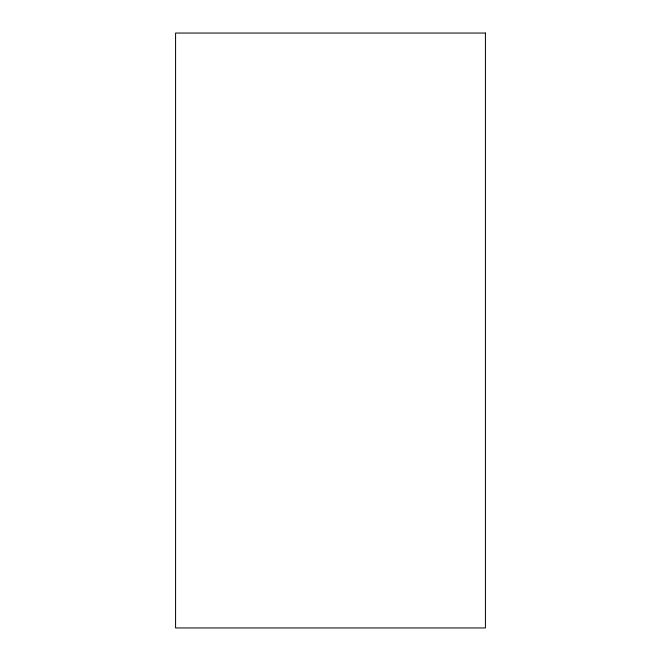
<?xml version="1.0" encoding="UTF-8"?>
<svg xmlns="http://www.w3.org/2000/svg" width="661" height="661" viewBox="0 0 661 661"><rect width="100%" height="100%" fill="white"/><g stroke="black" fill="none" stroke-linecap="round" stroke-linejoin="round"><path stroke-width="0.99" d="M485.422 33.05L175.578 33.05L175.578 627.95L485.422 627.95L485.422 33.05"/></g></svg>
